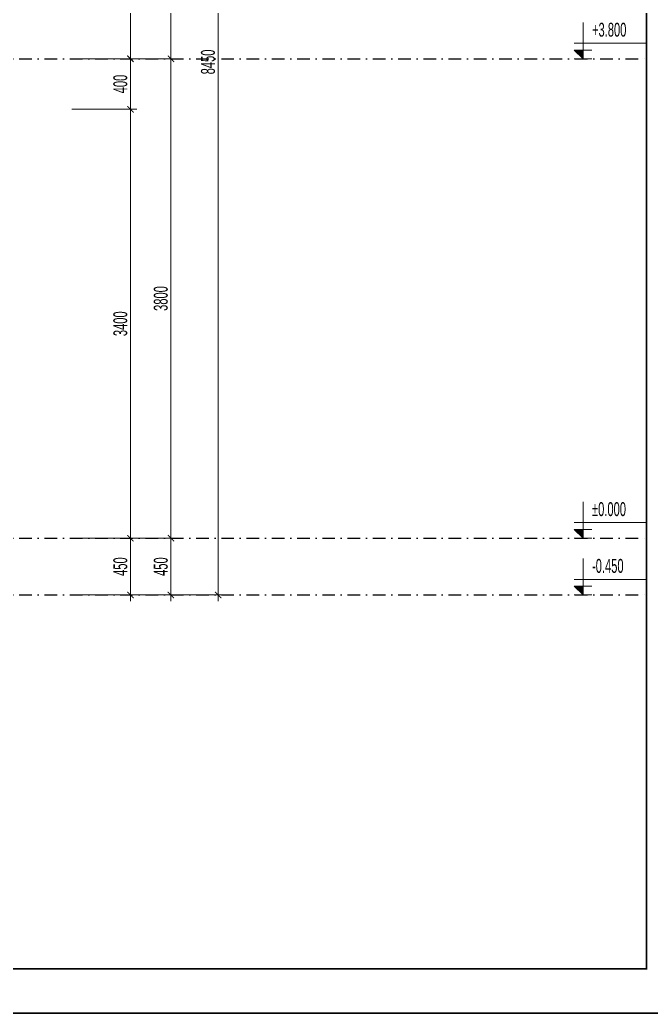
# Model space of a CAD drawing. Header units: inches. Extents: x 274208 to 641690, y -81912 to 129129.
# Drawn here: x 440399 to 445400, y 63570 to 71443 of the extents above; entities that cross this region are included whole.
import ezdxf
from ezdxf.enums import TextEntityAlignment as Align

# ---------------------------------------------------------------- set-up
doc = ezdxf.new("R2010")
doc.units = ezdxf.units.IN
doc.header["$MEASUREMENT"] = 0
doc.header["$PDMODE"] = 3
doc.linetypes.add('DASHDOT', pattern=[1, 0.5, -0.25, 0, -0.25])
for name, color, linetype, lineweight in [('05.Text', 253, 'Continuous', 18), ('08.Dim', 156, 'Continuous', 15), ('11.Khung bo', 32, 'Continuous', 50), ('12.Khung', 36, 'Continuous', 25), ('DIM', 252, 'Continuous', 20)]:
    doc.layers.add(name, color=color, linetype=linetype, lineweight=lineweight)
doc.layers.add('text', color=7, linetype='Continuous')
doc.layers.add('TRUC', color=250, linetype='DASHDOT')
doc.layers.add('Tpl_Bound', color=1, linetype='Continuous', plot=False)
doc.styles.add('TT5_Text Dim', font='hoatbif.shx', dxfattribs={"width": 0.6})
doc.dimstyles.new('TT5_Dim 1-50', dxfattribs={"dimscale": 50, "dimtxt": 2.2, "dimasz": 1, "dimexe": 1, "dimexo": 0.5, "dimgap": 0.5, "dimtad": 1, "dimdec": 0, "dimzin": 0, "dimdsep": 46, "dimtxsty": 'TT5_Text Dim', "dimblk": 'ARCHTICK', "dimcen": 0, "dimdle": 1, "dimclrd": 256, "dimclre": 256, "dimclrt": 1, "dimadec": 0, "dimazin": 0, "dimtfac": 0.015, "dimtdec": 0, "dimtix": 1, "dimtmove": 2, "dimatfit": 3, "dimldrblk": 'DOT', "dimfxl": 1, "dimtolj": 1, "dimtzin": 0, "dimlwd": -1, "dimlwe": -1, "dimarcsym": 1})

# ---------------------------------------------------------------- blocks, each defined once
blk = doc.blocks.new('100')
at = {"layer": '11.Khung bo', "const_width": 26.7}
blk.add_lwpolyline([(1860913, -945240), (1860913, -916940), (1896063, -916940), (1896063, -945240)], close=True, dxfattribs=at)
at = {"layer": '12.Khung', "color": 1}
blk.add_lwpolyline([(1901579, -945940), (1901579, -916240), (1859580, -916240), (1859580, -945940)], close=True, dxfattribs=at)
blk = doc.blocks.new('A$C4E7C6F34')
at = {"layer": 'DIM'}
blk.add_hatch(color=256, dxfattribs=at).paths.add_polyline_path([(-38, 0), (-38, 138), (-178, 138)])
for p, q in [((-38, 576), (-38, 0)), ((964, 248), (-178, 248)), ((-178, 138), (101, 138)), ((-178, 138), (-38, 0)), ((-178, 0), (101, 0))]:
    blk.add_line(p, q, dxfattribs=at)
at = {"layer": 'text', "style": 'TT5_Text Dim', "flags": 8}
blk.add_attdef('%%P0.000', text='', height=220, dxfattribs=at).set_placement((102, 461), align=Align.MIDDLE_LEFT)
blk = doc.blocks.new('_ARCHTICK')
at = {"color": 0, "linetype": 'ByBlock', "const_width": 0.15}
blk.add_lwpolyline([(-0.5, -0.5), (0.5, 0.5)], dxfattribs=at)
blk = doc.blocks.new('*D219')
at = {"layer": '08.Dim', "transparency": 16777216}
for p, q in [((441275, 72084.6), (441275, 71084.6)), ((440811.3, 72034.6), (441325, 72034.6)), ((440811.3, 71134.6), (441325, 71134.6))]:
    blk.add_line(p, q, dxfattribs=at)
at = {"layer": 'Defpoints', "color": 0, "transparency": 16777216}
for p in [(440786.3, 72034.6), (440786.3, 71134.6), (441275, 71134.6)]:
    blk.add_point(p, dxfattribs=at)
at = {"layer": '08.Dim', "transparency": 16777216, "xscale": 50, "yscale": 50, "zscale": 50}
for p, rotation in [((441275, 72034.6), 90), ((441275, 71134.6), 270)]:
    blk.add_blockref('_ARCHTICK', p, dxfattribs=dict(at, rotation=rotation))
at = {"layer": '08.Dim', "color": 1, "transparency": 16777216, "insert": (441195, 71584.6), "char_height": 110, "attachment_point": 5, "rotation": 90, "style": 'TT5_Text Dim'}
blk.add_mtext('\\A1;900', dxfattribs=at)
blk = doc.blocks.new('_DOT')
at = {"color": 1, "linetype": 'ByBlock'}
blk.add_line((-0.5, 0), (-1, 0), dxfattribs=at)
at = {"color": 1, "linetype": 'ByBlock', "const_width": 0.5}
blk.add_lwpolyline([(-0.25, 0, 1), (0.25, 0, 1)], format="xyb", close=True, dxfattribs=at)
blk = doc.blocks.new('*D220')
at = {"layer": '08.Dim', "transparency": 16777216}
for p, q in [((441275, 71184.6), (441275, 70684.6)), ((440811.3, 71134.6), (441325, 71134.6)), ((440811.3, 70734.6), (441325, 70734.6))]:
    blk.add_line(p, q, dxfattribs=at)
at = {"layer": 'Defpoints', "color": 0, "transparency": 16777216}
for p in [(440786.3, 71134.6), (440786.3, 70734.6), (441275, 70734.6)]:
    blk.add_point(p, dxfattribs=at)
at = {"layer": '08.Dim', "transparency": 16777216, "xscale": 50, "yscale": 50, "zscale": 50}
for p, rotation in [((441275, 71134.6), 90), ((441275, 70734.6), 270)]:
    blk.add_blockref('_ARCHTICK', p, dxfattribs=dict(at, rotation=rotation))
at = {"layer": '08.Dim', "color": 1, "transparency": 16777216, "insert": (441195, 70934.6), "char_height": 110, "attachment_point": 5, "rotation": 90, "style": 'TT5_Text Dim'}
blk.add_mtext('\\A1;400', dxfattribs=at)
blk = doc.blocks.new('*D221')
at = {"layer": '08.Dim', "transparency": 16777216}
for p, q in [((441275, 70784.6), (441275, 67284.6)), ((440811.3, 70734.6), (441325, 70734.6)), ((440811.3, 67334.6), (441325, 67334.6))]:
    blk.add_line(p, q, dxfattribs=at)
at = {"layer": 'Defpoints', "color": 0, "transparency": 16777216}
for p in [(440786.3, 70734.6), (440786.3, 67334.6), (441275, 67334.6)]:
    blk.add_point(p, dxfattribs=at)
at = {"layer": '08.Dim', "transparency": 16777216, "xscale": 50, "yscale": 50, "zscale": 50}
for p, rotation in [((441275, 70734.6), 90), ((441275, 67334.6), 270)]:
    blk.add_blockref('_ARCHTICK', p, dxfattribs=dict(at, rotation=rotation))
at = {"layer": '08.Dim', "color": 1, "transparency": 16777216, "insert": (441195, 69034.6), "char_height": 110, "attachment_point": 5, "rotation": 90, "style": 'TT5_Text Dim'}
blk.add_mtext('\\A1;3400', dxfattribs=at)
blk = doc.blocks.new('*D222')
at = {"layer": '08.Dim', "transparency": 16777216}
for p, q in [((440811.3, 67334.6), (441325, 67334.6)), ((441275, 67384.6), (441275, 66834.6)), ((440811.3, 66884.6), (441325, 66884.6))]:
    blk.add_line(p, q, dxfattribs=at)
at = {"layer": 'Defpoints', "color": 0, "transparency": 16777216}
for p in [(440786.3, 67334.6), (440786.3, 66884.6), (441275, 66884.6)]:
    blk.add_point(p, dxfattribs=at)
at = {"layer": '08.Dim', "transparency": 16777216, "xscale": 50, "yscale": 50, "zscale": 50}
for p, rotation in [((441275, 67334.6), 90), ((441275, 66884.6), 270)]:
    blk.add_blockref('_ARCHTICK', p, dxfattribs=dict(at, rotation=rotation))
at = {"layer": '08.Dim', "color": 1, "transparency": 16777216, "insert": (441195, 67109.6), "char_height": 110, "attachment_point": 5, "rotation": 90, "style": 'TT5_Text Dim'}
blk.add_mtext('\\A1;450', dxfattribs=at)
blk = doc.blocks.new('*D224')
at = {"layer": '08.Dim', "transparency": 16777216}
for p, q in [((441595.7, 74984.6), (441595.7, 71084.6)), ((440811.3, 74934.6), (441645.7, 74934.6)), ((440811.3, 71134.6), (441645.7, 71134.6))]:
    blk.add_line(p, q, dxfattribs=at)
at = {"layer": 'Defpoints', "color": 0, "transparency": 16777216}
for p in [(440786.3, 74934.6), (440786.3, 71134.6), (441595.7, 71134.6)]:
    blk.add_point(p, dxfattribs=at)
at = {"layer": '08.Dim', "transparency": 16777216, "xscale": 50, "yscale": 50, "zscale": 50}
for p, rotation in [((441595.7, 74934.6), 90), ((441595.7, 71134.6), 270)]:
    blk.add_blockref('_ARCHTICK', p, dxfattribs=dict(at, rotation=rotation))
at = {"layer": '08.Dim', "color": 1, "transparency": 16777216, "insert": (441515.7, 73034.6), "char_height": 110, "attachment_point": 5, "rotation": 90, "style": 'TT5_Text Dim'}
blk.add_mtext('\\A1;3800', dxfattribs=at)
blk = doc.blocks.new('*D225')
at = {"layer": '08.Dim', "transparency": 16777216}
for p, q in [((441595.7, 71184.6), (441595.7, 67284.6)), ((440811.3, 71134.6), (441645.7, 71134.6)), ((440811.3, 67334.6), (441645.7, 67334.6))]:
    blk.add_line(p, q, dxfattribs=at)
at = {"layer": 'Defpoints', "color": 0, "transparency": 16777216}
for p in [(440786.3, 71134.6), (440786.3, 67334.6), (441595.7, 67334.6)]:
    blk.add_point(p, dxfattribs=at)
at = {"layer": '08.Dim', "transparency": 16777216, "xscale": 50, "yscale": 50, "zscale": 50}
for p, rotation in [((441595.7, 71134.6), 90), ((441595.7, 67334.6), 270)]:
    blk.add_blockref('_ARCHTICK', p, dxfattribs=dict(at, rotation=rotation))
at = {"layer": '08.Dim', "color": 1, "transparency": 16777216, "insert": (441515.7, 69234.6), "char_height": 110, "attachment_point": 5, "rotation": 90, "style": 'TT5_Text Dim'}
blk.add_mtext('\\A1;3800', dxfattribs=at)
blk = doc.blocks.new('*D226')
at = {"layer": '08.Dim', "transparency": 16777216}
for p, q in [((440811.3, 67334.6), (441645.7, 67334.6)), ((441595.7, 67384.6), (441595.7, 66834.6)), ((440811.3, 66884.6), (441645.7, 66884.6))]:
    blk.add_line(p, q, dxfattribs=at)
at = {"layer": 'Defpoints', "color": 0, "transparency": 16777216}
for p in [(440786.3, 67334.6), (440786.3, 66884.6), (441595.7, 66884.6)]:
    blk.add_point(p, dxfattribs=at)
at = {"layer": '08.Dim', "transparency": 16777216, "xscale": 50, "yscale": 50, "zscale": 50}
for p, rotation in [((441595.7, 67334.6), 90), ((441595.7, 66884.6), 270)]:
    blk.add_blockref('_ARCHTICK', p, dxfattribs=dict(at, rotation=rotation))
at = {"layer": '08.Dim', "color": 1, "transparency": 16777216, "insert": (441515.7, 67109.6), "char_height": 110, "attachment_point": 5, "rotation": 90, "style": 'TT5_Text Dim'}
blk.add_mtext('\\A1;450', dxfattribs=at)
blk = doc.blocks.new('*D227')
at = {"layer": '08.Dim', "transparency": 16777216}
for p, q in [((441969.6, 75384.6), (441969.6, 66834.6)), ((440811.3, 75334.6), (442019.6, 75334.6)), ((440811.3, 66884.6), (442019.6, 66884.6))]:
    blk.add_line(p, q, dxfattribs=at)
at = {"layer": 'Defpoints', "color": 0, "transparency": 16777216}
for p in [(440786.3, 75334.6), (440786.3, 66884.6), (441969.6, 66884.6)]:
    blk.add_point(p, dxfattribs=at)
at = {"layer": '08.Dim', "transparency": 16777216, "xscale": 50, "yscale": 50, "zscale": 50}
for p, rotation in [((441969.6, 75334.6), 90), ((441969.6, 66884.6), 270)]:
    blk.add_blockref('_ARCHTICK', p, dxfattribs=dict(at, rotation=rotation))
at = {"layer": '08.Dim', "color": 1, "transparency": 16777216, "insert": (441889.6, 71109.6), "char_height": 110, "attachment_point": 5, "rotation": 90, "style": 'TT5_Text Dim'}
blk.add_mtext('\\A1;8450', dxfattribs=at)

msp = doc.modelspace()

# ---------------------------------------------------------------- linework, layer by layer
at = {"layer": 'Tpl_Bound', "color": 1}
msp.add_lwpolyline([(427121.3, 63570.3), (427121.3, 78420.2), (448121.1, 78420.2), (448121.1, 63570.3)], close=True, dxfattribs=at)
at = {"layer": 'TRUC', "ltscale": 200}
for points in [[(427788, 71134.6), (445362.8, 71134.6)], [(427788, 67334.6), (445362.8, 67334.6)], [(427788, 66884.6), (445362.8, 66884.6)]]:
    msp.add_lwpolyline(points, dxfattribs=at)

# ---------------------------------------------------------------- block references
at = {"layer": '05.Text', "xscale": 0.5, "yscale": 0.5, "zscale": 0.5}
msp.add_blockref('100', (-502668.5, 536540.2), dxfattribs=at)
at = {"layer": '08.Dim'}
ref = msp.add_blockref('A$C4E7C6F34', (444880.7, 71134.6), dxfattribs=dict(at, xscale=0.5, yscale=0.5, zscale=0.5))
ref.add_attrib('%%P0.000', '+3.800', dxfattribs={"layer": 'text', "height": 110, "style": 'TT5_Text Dim', "width": 0.6, "flags": 8}).set_placement((444931.9, 71365.2), align=Align.MIDDLE_LEFT)
ref = msp.add_blockref('A$C4E7C6F34', (444880.7, 67334.6), dxfattribs=dict(at, xscale=0.5, yscale=0.5, zscale=0.5))
ref.add_attrib('%%P0.000', '%%p0.000', dxfattribs={"layer": 'text', "height": 110, "style": 'TT5_Text Dim', "width": 0.6, "flags": 8}).set_placement((444931.9, 67565.2), align=Align.MIDDLE_LEFT)
ref = msp.add_blockref('A$C4E7C6F34', (444880.7, 66884.6), dxfattribs=dict(at, xscale=0.5, yscale=0.5, zscale=0.5))
ref.add_attrib('%%P0.000', '-0.450', dxfattribs={"layer": 'text', "height": 110, "style": 'TT5_Text Dim', "width": 0.6, "flags": 8}).set_placement((444931.9, 67115.2), align=Align.MIDDLE_LEFT)

# ---------------------------------------------------------------- dimensions: what is measured, and where the dimension line sits
for base, p1, p2, picture, middle in [((441969.6, 66884.6), (440786.3, 75334.6), (440786.3, 66884.6), '*D227', (441889.6, 71109.6)), ((441595.7, 71134.6), (440786.3, 74934.6), (440786.3, 71134.6), '*D224', (441515.7, 73034.6)), ((441275, 71134.6), (440786.3, 72034.6), (440786.3, 71134.6), '*D219', (441195, 71584.6)), ((441275, 70734.6), (440786.3, 71134.6), (440786.3, 70734.6), '*D220', (441195, 70934.6)), ((441595.7, 67334.6), (440786.3, 71134.6), (440786.3, 67334.6), '*D225', (441515.7, 69234.6)), ((441275, 67334.6), (440786.3, 70734.6), (440786.3, 67334.6), '*D221', (441195, 69034.6)), ((441275, 66884.6), (440786.3, 67334.6), (440786.3, 66884.6), '*D222', (441195, 67109.6)), ((441595.7, 66884.6), (440786.3, 67334.6), (440786.3, 66884.6), '*D226', (441515.7, 67109.6))]:
    dim = msp.add_linear_dim(base=base, p1=p1, p2=p2, angle=90, dimstyle='TT5_Dim 1-50', dxfattribs=at)
    dim.commit()
    dim.dimension.update_dxf_attribs({"geometry": picture, "text_midpoint": middle})

doc.saveas('drawing.dxf')
